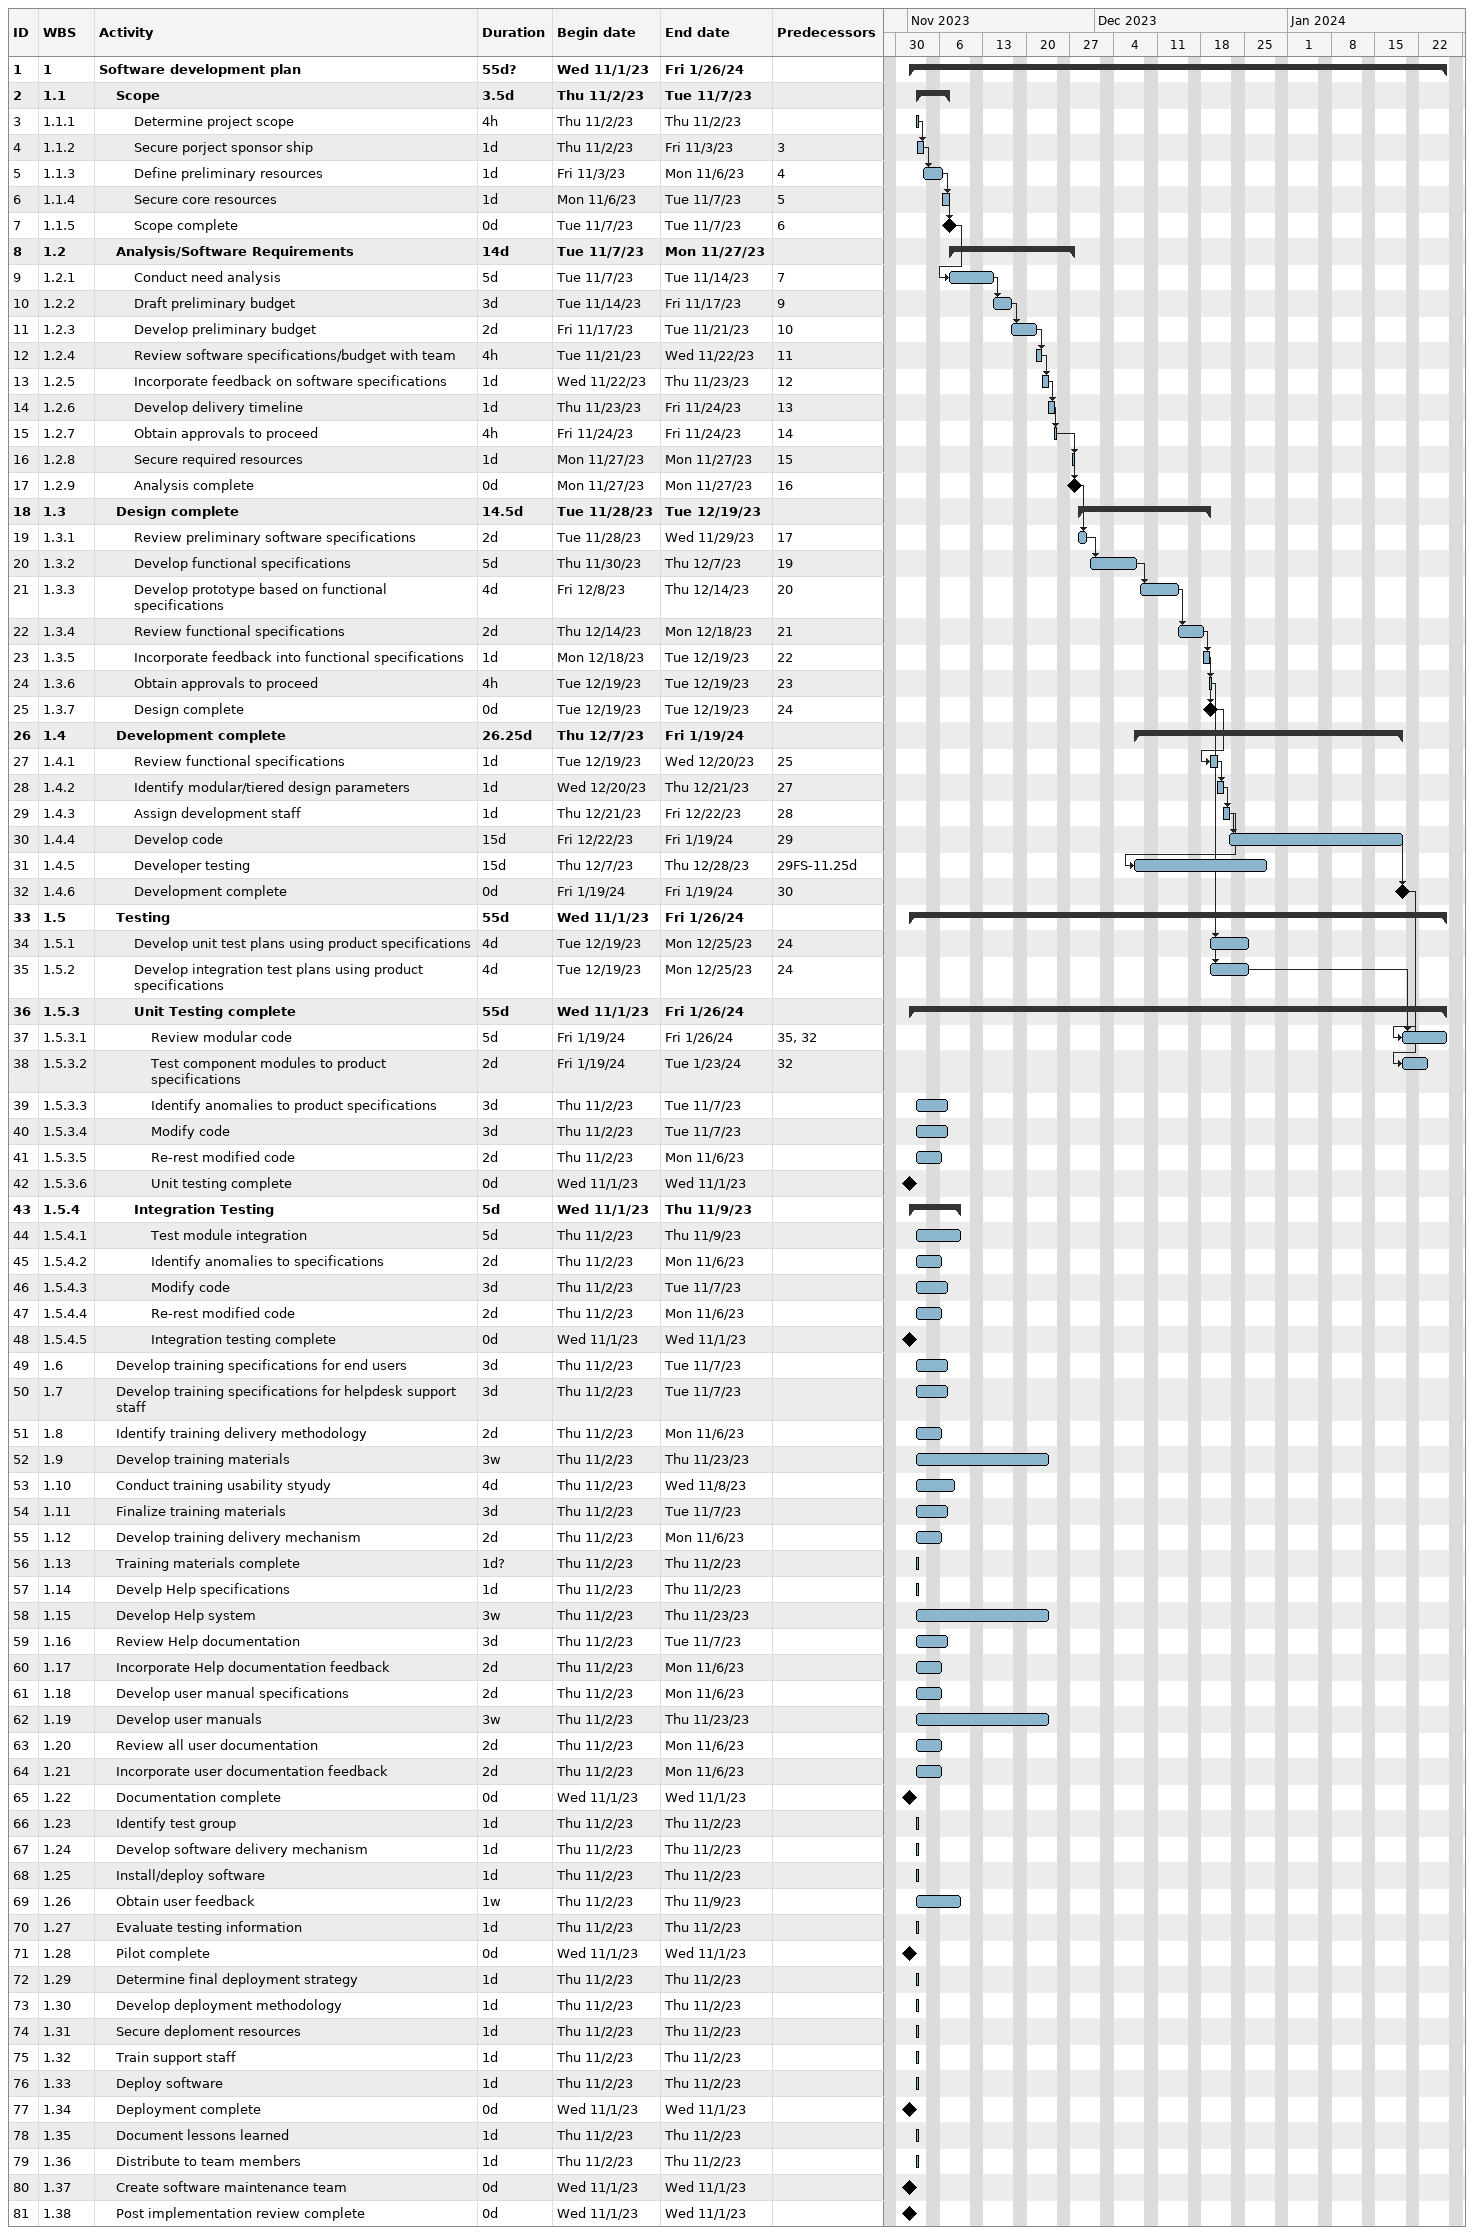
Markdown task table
| ID | WBS | Task | Duration | Start | Finish | Predecessors |
|---|---|---|---|---|---|---|
| 1 | 1 | **Software development plan** | 55d? | 2023-11-01 | 2024-01-26 |  |
| 2 | 1.1 | **Scope** | 3.5d | 2023-11-02 | 2023-11-07 |  |
| 3 | 1.1.1 | Determine project scope | 4h | 2023-11-02 | 2023-11-02 |  |
| 4 | 1.1.2 | Secure porject sponsor ship | 1d | 2023-11-02 | 2023-11-03 | 3 |
| 5 | 1.1.3 | Define preliminary resources | 1d | 2023-11-03 | 2023-11-06 | 4 |
| 6 | 1.1.4 | Secure core resources | 1d | 2023-11-06 | 2023-11-07 | 5 |
| 7 | 1.1.5 | Scope complete | 0d | 2023-11-07 | 2023-11-07 | 6 |
| 8 | 1.2 | **Analysis/Software Requirements** | 14d | 2023-11-07 | 2023-11-27 |  |
| 9 | 1.2.1 | Conduct need analysis | 5d | 2023-11-07 | 2023-11-14 | 7 |
| 10 | 1.2.2 | Draft preliminary budget | 3d | 2023-11-14 | 2023-11-17 | 9 |
| 11 | 1.2.3 | Develop preliminary budget | 2d | 2023-11-17 | 2023-11-21 | 10 |
| 12 | 1.2.4 | Review software specifications/budget with team | 4h | 2023-11-21 | 2023-11-22 | 11 |
| 13 | 1.2.5 | Incorporate feedback on software specifications | 1d | 2023-11-22 | 2023-11-23 | 12 |
| 14 | 1.2.6 | Develop delivery timeline | 1d | 2023-11-23 | 2023-11-24 | 13 |
| 15 | 1.2.7 | Obtain approvals to proceed | 4h | 2023-11-24 | 2023-11-24 | 14 |
| 16 | 1.2.8 | Secure required resources | 1d | 2023-11-27 | 2023-11-27 | 15 |
| 17 | 1.2.9 | Analysis complete | 0d | 2023-11-27 | 2023-11-27 | 16 |
| 18 | 1.3 | **Design complete** | 14.5d | 2023-11-28 | 2023-12-19 |  |
| 19 | 1.3.1 | Review preliminary software specifications | 2d | 2023-11-28 | 2023-11-29 | 17 |
| 20 | 1.3.2 | Develop functional specifications | 5d | 2023-11-30 | 2023-12-07 | 19 |
| 21 | 1.3.3 | Develop prototype based on functional specifications | 4d | 2023-12-08 | 2023-12-14 | 20 |
| 22 | 1.3.4 | Review functional specifications | 2d | 2023-12-14 | 2023-12-18 | 21 |
| 23 | 1.3.5 | Incorporate feedback into functional specifications | 1d | 2023-12-18 | 2023-12-19 | 22 |
| 24 | 1.3.6 | Obtain approvals to proceed | 4h | 2023-12-19 | 2023-12-19 | 23 |
| 25 | 1.3.7 | Design complete | 0d | 2023-12-19 | 2023-12-19 | 24 |
| 26 | 1.4 | **Development complete** | 26.25d | 2023-12-07 | 2024-01-19 |  |
| 27 | 1.4.1 | Review functional specifications | 1d | 2023-12-19 | 2023-12-20 | 25 |
| 28 | 1.4.2 | Identify modular/tiered design parameters | 1d | 2023-12-20 | 2023-12-21 | 27 |
| 29 | 1.4.3 | Assign development staff | 1d | 2023-12-21 | 2023-12-22 | 28 |
| 30 | 1.4.4 | Develop code | 15d | 2023-12-22 | 2024-01-19 | 29 |
| 31 | 1.4.5 | Developer testing | 15d | 2023-12-07 | 2023-12-28 | 29FS-11.25d |
| 32 | 1.4.6 | Development complete | 0d | 2024-01-19 | 2024-01-19 | 30 |
| 33 | 1.5 | **Testing** | 55d | 2023-11-01 | 2024-01-26 |  |
| 34 | 1.5.1 | Develop unit test plans using product specifications | 4d | 2023-12-19 | 2023-12-25 | 24 |
| 35 | 1.5.2 | Develop integration test plans using product specifications | 4d | 2023-12-19 | 2023-12-25 | 24 |
| 36 | 1.5.3 | **Unit Testing complete** | 55d | 2023-11-01 | 2024-01-26 |  |
| 37 | 1.5.3.1 | Review modular code | 5d | 2024-01-19 | 2024-01-26 | 35, 32 |
| 38 | 1.5.3.2 | Test component modules to product specifications | 2d | 2024-01-19 | 2024-01-23 | 32 |
| 39 | 1.5.3.3 | Identify anomalies to product specifications | 3d | 2023-11-02 | 2023-11-07 |  |
| 40 | 1.5.3.4 | Modify code | 3d | 2023-11-02 | 2023-11-07 |  |
| 41 | 1.5.3.5 | Re-rest modified code | 2d | 2023-11-02 | 2023-11-06 |  |
| 42 | 1.5.3.6 | Unit testing complete | 0d | 2023-11-01 | 2023-11-01 |  |
| 43 | 1.5.4 | **Integration Testing** | 5d | 2023-11-01 | 2023-11-09 |  |
| 44 | 1.5.4.1 | Test module integration | 5d | 2023-11-02 | 2023-11-09 |  |
| 45 | 1.5.4.2 | Identify anomalies to specifications | 2d | 2023-11-02 | 2023-11-06 |  |
| 46 | 1.5.4.3 | Modify code | 3d | 2023-11-02 | 2023-11-07 |  |
| 47 | 1.5.4.4 | Re-rest modified code | 2d | 2023-11-02 | 2023-11-06 |  |
| 48 | 1.5.4.5 | Integration testing complete | 0d | 2023-11-01 | 2023-11-01 |  |
| 49 | 1.6 | Develop training specifications for end users | 3d | 2023-11-02 | 2023-11-07 |  |
| 50 | 1.7 | Develop training specifications for helpdesk support staff | 3d | 2023-11-02 | 2023-11-07 |  |
| 51 | 1.8 | Identify training delivery methodology | 2d | 2023-11-02 | 2023-11-06 |  |
| 52 | 1.9 | Develop training materials | 3w | 2023-11-02 | 2023-11-23 |  |
| 53 | 1.10 | Conduct training usability styudy | 4d | 2023-11-02 | 2023-11-08 |  |
| 54 | 1.11 | Finalize training materials | 3d | 2023-11-02 | 2023-11-07 |  |
| 55 | 1.12 | Develop training delivery mechanism | 2d | 2023-11-02 | 2023-11-06 |  |
| 56 | 1.13 | Training materials complete | 1d? | 2023-11-02 | 2023-11-02 |  |
| 57 | 1.14 | Develp Help specifications | 1d | 2023-11-02 | 2023-11-02 |  |
| 58 | 1.15 | Develop Help system | 3w | 2023-11-02 | 2023-11-23 |  |
| 59 | 1.16 | Review Help documentation | 3d | 2023-11-02 | 2023-11-07 |  |
| 60 | 1.17 | Incorporate Help documentation feedback | 2d | 2023-11-02 | 2023-11-06 |  |
| 61 | 1.18 | Develop user manual specifications | 2d | 2023-11-02 | 2023-11-06 |  |
| 62 | 1.19 | Develop user manuals | 3w | 2023-11-02 | 2023-11-23 |  |
| 63 | 1.20 | Review all user documentation | 2d | 2023-11-02 | 2023-11-06 |  |
| 64 | 1.21 | Incorporate user documentation feedback | 2d | 2023-11-02 | 2023-11-06 |  |
| 65 | 1.22 | Documentation complete | 0d | 2023-11-01 | 2023-11-01 |  |
| 66 | 1.23 | Identify test group | 1d | 2023-11-02 | 2023-11-02 |  |
| 67 | 1.24 | Develop software delivery mechanism | 1d | 2023-11-02 | 2023-11-02 |  |
| 68 | 1.25 | Install/deploy software | 1d | 2023-11-02 | 2023-11-02 |  |
| 69 | 1.26 | Obtain user feedback | 1w | 2023-11-02 | 2023-11-09 |  |
| 70 | 1.27 | Evaluate testing information | 1d | 2023-11-02 | 2023-11-02 |  |
| 71 | 1.28 | Pilot complete | 0d | 2023-11-01 | 2023-11-01 |  |
| 72 | 1.29 | Determine final deployment strategy | 1d | 2023-11-02 | 2023-11-02 |  |
| 73 | 1.30 | Develop deployment methodology | 1d | 2023-11-02 | 2023-11-02 |  |
| 74 | 1.31 | Secure deploment resources | 1d | 2023-11-02 | 2023-11-02 |  |
| 75 | 1.32 | Train support staff | 1d | 2023-11-02 | 2023-11-02 |  |
| 76 | 1.33 | Deploy software | 1d | 2023-11-02 | 2023-11-02 |  |
| 77 | 1.34 | Deployment complete | 0d | 2023-11-01 | 2023-11-01 |  |
| 78 | 1.35 | Document lessons learned | 1d | 2023-11-02 | 2023-11-02 |  |
| 79 | 1.36 | Distribute to team members | 1d | 2023-11-02 | 2023-11-02 |  |
| 80 | 1.37 | Create software maintenance team | 0d | 2023-11-01 | 2023-11-01 |  |
| 81 | 1.38 | Post implementation review complete | 0d | 2023-11-01 | 2023-11-01 |  |
